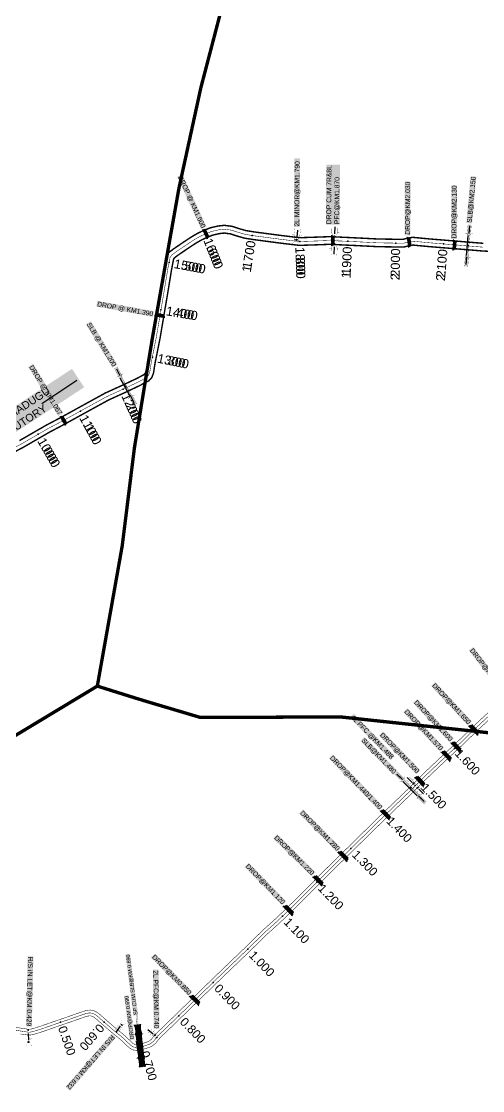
# Model space of a CAD drawing. Header units: inches. Extents: x 174104 to 230935, y 1583276 to 1631460.
# Drawn here: x 204942 to 205903, y 1599590 to 1601818 of the extents above; entities that cross this region are included whole.
import ezdxf
from ezdxf.enums import TextEntityAlignment as Align

# ---------------------------------------------------------------- set-up
doc = ezdxf.new("R2010")
doc.units = ezdxf.units.IN
doc.header["$LTSCALE"] = 15
doc.header["$MEASUREMENT"] = 0
doc.linetypes.add('ACAD_ISO02W100', pattern=[15, 12, -3])
doc.linetypes.add('HIDDEN2', pattern=[0.1875, 0.125, -0.0625])
for name, color, linetype in [('CANAL1', 7, 'Continuous'), ('CSMark', 72, 'Continuous'), ('PAPER SIZE', 5, 'Continuous'), ('STRUCTURE', 5, 'Continuous'), ('text2', 7, 'Continuous'), ('VILLAGE BOUNDRY', 5, 'Continuous')]:
    doc.layers.add(name, color=color, linetype=linetype)
doc.styles.add('FONT1', font='Arial')
doc.styles.get("Standard").update_dxf_attribs({"font": 'arial.ttf'})
doc.dimstyles.get("Standard").update_dxf_attribs({"dimtxt": 0.18, "dimasz": 0.18, "dimexe": 0.18, "dimexo": 0.0625, "dimgap": 0.09, "dimtad": 0, "dimtih": 1, "dimtoh": 1, "dimdec": 4, "dimzin": 0, "dimdsep": 46, "dimtxsty": 'Standard', "dimcen": 0.09, "dimadec": 0, "dimazin": 0, "dimtfac": 1, "dimtdec": 4, "dimtofl": 0, "dimtmove": 0, "dimatfit": 3, "dimfxl": 1, "dimtolj": 1, "dimtzin": 0, "dimarcsym": 0})

# ---------------------------------------------------------------- blocks, each defined once
blk = doc.blocks.new('DROP')
h = blk.add_hatch()
h.set_pattern_fill('ANSI31', color=1, scale=10, angle=45)
h.set_pattern_definition([(90, (-324.4107, -25.7687), (-1.25, 0), [])])
h.paths.add_polyline_path([(-9.9, -4.3), (-13.8, 4.1), (13.8, 4.1), (10.2, -4.3)])
at = {"layer": 'STRUCTURE', "color": 5, "const_width": 0.49}
blk.add_lwpolyline([(-9.9, -4.3), (-13.8, 4.1), (13.8, 4.1), (10.2, -4.3), (-9.9, -4.3)], dxfattribs=at)
at = {"layer": 'STRUCTURE', "color": 5}
blk.add_circle((0, 0), 1.33, dxfattribs=at)
blk = doc.blocks.new('OT')
at = {"layer": 'STRUCTURE', "color": 190}
for points, const_width in [([(769775.2, 1706601.8), (769775.2, 1706597.8), (769769.2, 1706593.8), (769761.8, 1706593.8), (769754.4, 1706593.8), (769748.4, 1706597.8), (769748.4, 1706601.8)], 0.5), ([(769751.4, 1706595.8), (769729.4, 1706595.8)], 0.5), ([(769751.4, 1706579), (769729.4, 1706579)], 0.5), ([(769748.4, 1706573), (769748.4, 1706577), (769754.4, 1706581), (769761.8, 1706581), (769761.8, 1706581), (769761.8, 1706581), (769769.2, 1706581), (769775.2, 1706577), (769775.2, 1706573)], 0.5), ([(769761.8, 1706593.8), (769761.8, 1706581)], 2.5)]:
    blk.add_lwpolyline(points, dxfattribs=dict(at, const_width=const_width))
at = {"layer": 'STRUCTURE', "color": 0}
blk.add_circle((769761.8, 1706587.4), 1.87, dxfattribs=at)
blk.add_leader([(769732.6, 1706587.4), (769753.8, 1706587.4)], dimstyle='Standard', override={"dimasz": 10, "dimgap": 0.09, "dimtad": 0}, dxfattribs=at)
blk = doc.blocks.new('SLB')
at = {"layer": 'STRUCTURE'}
h = blk.add_hatch(dxfattribs=at)
h.set_pattern_fill('DOTS', color=6, scale=20, angle=320.3722, style=0)
h.set_pattern_definition([(320.372247934, (-159.4327, -72.9564), (1.2786241598, 0.5641323054), [0, -1.25])])
h.paths.add_polyline_path([(769699.5, 1706871.1), (769699.5, 1706861.1), (769729.1, 1706861.1), (769732.1, 1706863.1), (769792.1, 1706863.1), (769795.1, 1706861.1), (769824.7, 1706861.1), (769824.7, 1706871.1), (769795.1, 1706871.1), (769792.1, 1706869.1), (769732.1, 1706869.1), (769729.1, 1706871.1)])
at = {"layer": 'STRUCTURE', "color": 6, "linetype": 'ACAD_ISO02W100', "ltscale": 0.5, "const_width": 0.5}
for points in [[(769699.5, 1706871.1), (769729.1, 1706871.1)], [(769699.5, 1706861.1), (769729.1, 1706861.1)], [(769795.1, 1706871.1), (769824.7, 1706871.1)], [(769795.1, 1706861.1), (769824.7, 1706861.1)]]:
    blk.add_lwpolyline(points, dxfattribs=at)
at = {"layer": 'STRUCTURE', "color": 6, "const_width": 0.628}
for points in [[(769726.1, 1706877.1), (769726.1, 1706873.1), (769732.1, 1706869.1), (769792.1, 1706869.1), (769798.1, 1706873.1), (769798.1, 1706877.1)], [(769726.1, 1706855.1), (769726.1, 1706859.1), (769732.1, 1706863.1), (769792.1, 1706863.1), (769798.1, 1706859.1), (769798.1, 1706855.1)]]:
    blk.add_lwpolyline(points, dxfattribs=at)
at = {"layer": 'STRUCTURE', "color": 6}
blk.add_lwpolyline([(769732.1, 1706863.1), (769792.1, 1706863.1)], dxfattribs=at)
blk.add_lwpolyline([(769732.1, 1706863.1), (769792.1, 1706863.1)], dxfattribs=at)
at = {"layer": 'STRUCTURE', "color": 0}
blk.add_circle((769762.1, 1706866.1), 1.24, dxfattribs=at)
for points in [[(769703.8, 1706866), (769726.7, 1706866)], [(769818.6, 1706865.8), (769795.7, 1706865.8)]]:
    blk.add_leader(points, dimstyle='Standard', override={"dimasz": 10, "dimgap": 0.09, "dimtad": 0}, dxfattribs=at)
blk = doc.blocks.new('1SLB')
at = {"layer": 'STRUCTURE'}
h = blk.add_hatch(dxfattribs=at)
h.set_pattern_fill('DOTS', color=6, scale=14, angle=320.3722, style=0)
h.set_pattern_definition([(320.372247934, (-538945.0768, -1194857.3203), (0.89503691186, 0.39489261377), [0, -0.875])])
h.paths.add_polyline_path([(-43.8, 3.5), (-43.8, -3.5), (-23.1, -3.5), (-21, -2.1), (21, -2.1), (23.1, -3.5), (43.8, -3.5), (43.8, 3.5), (23.1, 3.5), (21, 2.1), (-21, 2.1), (-23.1, 3.5)])
at = {"layer": 'STRUCTURE', "color": 6, "linetype": 'ACAD_ISO02W100', "ltscale": 0.5, "const_width": 0.35}
for points in [[(-43.8, 3.5), (-23.1, 3.5)], [(23.1, 3.5), (43.8, 3.5)], [(-43.8, -3.5), (-23.1, -3.5)], [(23.1, -3.5), (43.8, -3.5)]]:
    blk.add_lwpolyline(points, dxfattribs=at)
at = {"layer": 'STRUCTURE', "color": 6, "const_width": 0.44}
for points in [[(-25.2, 7.7), (-25.2, 4.9), (-21, 2.1), (21, 2.1), (25.2, 4.9), (25.2, 7.7)], [(-25.2, -7.7), (-25.2, -4.9), (-21, -2.1), (21, -2.1), (25.2, -4.9), (25.2, -7.7)]]:
    blk.add_lwpolyline(points, dxfattribs=at)
at = {"layer": 'STRUCTURE', "color": 6}
blk.add_lwpolyline([(-21, -2.1), (21, -2.1)], dxfattribs=at)
blk.add_lwpolyline([(-21, -2.1), (21, -2.1)], dxfattribs=at)
at = {"layer": 'STRUCTURE', "color": 0}
blk.add_circle((0, 0), 0.871, dxfattribs=at)
for points in [[(-40.8, 0), (-24.8, 0)], [(39.6, -0.2), (23.5, -0.2)]]:
    blk.add_leader(points, dimstyle='Standard', override={"dimasz": 10, "dimgap": 0.09, "dimtad": 0}, dxfattribs=at)
blk = doc.blocks.new('SP')
at = {"layer": 'STRUCTURE'}
h = blk.add_hatch(dxfattribs=at)
h.set_pattern_fill('DASH', color=256, scale=8, style=0)
edge = h.paths.add_edge_path()
edge.add_spline(control_points=[(769825.7, 1706742.1), (769825.3, 1706741.8), (769823.8, 1706740.8), (769820.9, 1706740.3), (769817, 1706739.7), (769811.4, 1706738.9), (769804, 1706739.7), (769798.4, 1706741), (769795.6, 1706741.6)], knot_values=[0, 0, 0, 0, 1.613557, 5.24513, 8.624976, 13.470124, 22.190216, 30.746377, 30.746377, 30.746377, 30.746377], degree=3, periodic=0)
edge.add_line((769795.6, 1706741.6), (769792.6, 1706739.6))
edge.add_line((769792.6, 1706739.6), (769732.6, 1706739.6))
edge.add_line((769732.6, 1706739.6), (769729.6, 1706741.6))
edge.add_spline(control_points=[(769729.6, 1706741.6), (769726.9, 1706740.9), (769721.3, 1706739.5), (769713.9, 1706738.5), (769708.3, 1706739.1), (769704.4, 1706739.6), (769701.5, 1706740), (769700, 1706741), (769699.5, 1706741.3)], knot_values=[0, 0, 0, 0, 8.556161, 17.276253, 22.121402, 25.501247, 29.13282, 30.746377, 30.746377, 30.746377, 30.746377], degree=3, periodic=0)
edge.add_line((769699.5, 1706741.3), (769699.5, 1706722.1))
edge.add_spline(control_points=[(769699.5, 1706722.1), (769700, 1706722.4), (769701.4, 1706723.4), (769704.3, 1706724), (769708.2, 1706724.5), (769713.8, 1706725.3), (769721.2, 1706724.5), (769726.8, 1706723.3), (769729.6, 1706722.6)], knot_values=[0, 0, 0, 0, 1.613557, 5.24513, 8.624976, 13.470124, 22.190216, 30.746377, 30.746377, 30.746377, 30.746377], degree=3, periodic=0)
edge.add_line((769729.6, 1706722.6), (769732.6, 1706724.6))
edge.add_line((769732.6, 1706724.6), (769792.6, 1706724.6))
edge.add_line((769792.6, 1706724.6), (769795.6, 1706722.6))
edge.add_spline(control_points=[(769795.6, 1706722.6), (769798.4, 1706723.3), (769803.9, 1706724.8), (769811.3, 1706725.8), (769817, 1706725.1), (769820.9, 1706724.7), (769823.8, 1706724.2), (769825.2, 1706723.3), (769825.7, 1706723)], knot_values=[0, 0, 0, 0, 8.556161, 17.276253, 22.121402, 25.501247, 29.13282, 30.746377, 30.746377, 30.746377, 30.746377], degree=3, periodic=0)
edge.add_line((769825.7, 1706723), (769825.7, 1706742.1))
h.paths.add_polyline_path([(769764.2, 1706732.1, -1), (769761.1, 1706732.1, -1)], flags=0)
h.paths.add_polyline_path([(769761.1, 1706732.1, 1), (769764.2, 1706732.1, 1)], flags=16)
at = {"layer": 'STRUCTURE', "const_width": 0.628}
for points in [[(769726.6, 1706747.6), (769726.6, 1706743.6), (769732.6, 1706739.6), (769792.6, 1706739.6), (769798.6, 1706743.6), (769798.6, 1706747.6)], [(769726.6, 1706716.6), (769726.6, 1706720.6), (769732.6, 1706724.6), (769792.6, 1706724.6), (769798.6, 1706720.6), (769798.6, 1706716.6)]]:
    blk.add_lwpolyline(points, dxfattribs=at)
at = {"layer": 'STRUCTURE', "color": 3}
blk.add_lwpolyline([(769732.6, 1706724.6), (769792.6, 1706724.6)], dxfattribs=at)
blk.add_lwpolyline([(769732.6, 1706724.6), (769792.6, 1706724.6)], dxfattribs=at)
at = {"layer": 'STRUCTURE', "color": 0}
blk.add_circle((769762.6, 1706732.1), 1.55, dxfattribs=at)
at = {"layer": 'STRUCTURE'}
for points in [[(769699.5, 1706741.3), (769700.9, 1706740.5), (769704.4, 1706739.6), (769707.8, 1706739.2), (769712.6, 1706738.8), (769721.3, 1706739.7), (769729.6, 1706741.6)], [(769825.7, 1706742.1), (769824.3, 1706741.3), (769820.8, 1706740.3), (769817.5, 1706739.8), (769812.7, 1706739.2), (769804, 1706739.9), (769795.6, 1706741.6)], [(769699.5, 1706722.1), (769700.9, 1706723), (769704.4, 1706724), (769707.7, 1706724.5), (769712.5, 1706725), (769721.2, 1706724.4), (769729.6, 1706722.6)], [(769825.7, 1706723), (769824.3, 1706723.8), (769820.8, 1706724.7), (769817.4, 1706725.1), (769812.6, 1706725.5), (769803.9, 1706724.6), (769795.6, 1706722.6)]]:
    blk.add_spline(points, degree=3, dxfattribs=at)
at = {"layer": 'STRUCTURE', "color": 0}
blk.add_text('STREAM', height=5, dxfattribs=at).set_placement((769684.3, 1706732.1), align=Align.MIDDLE_CENTER)
for points in [[(769727.4, 1706732.1), (769700.8, 1706732.1)], [(769824.4, 1706732.1), (769800.5, 1706732.1)]]:
    blk.add_leader(points, dimstyle='Standard', override={"dimasz": 10, "dimgap": 0.09, "dimtad": 0}, dxfattribs=at)
blk = doc.blocks.new('1INLET')
at = {"layer": 'STRUCTURE', "color": 190}
for points, const_width in [([(9.4, 10.1), (9.4, 7.3), (5.2, 4.5), (0, 4.5), (0, 4.5), (0, 4.5), (-5.2, 4.5), (-9.4, 7.3), (-9.4, 10.1)], 0.35), ([(0, -4.5), (0, 4.5)], 1.75), ([(7.3, 5.9), (22.7, 5.9)], 0.35), ([(-9.4, -10.1), (-9.4, -7.3), (-5.2, -4.5), (0, -4.5), (5.2, -4.5), (9.4, -7.3), (9.4, -10.1)], 0.35), ([(7.3, -5.9), (22.7, -5.9)], 0.35)]:
    blk.add_lwpolyline(points, dxfattribs=dict(at, const_width=const_width))
at = {"layer": 'STRUCTURE', "color": 0}
blk.add_circle((0, 0), 1.31, dxfattribs=at)
blk.add_leader([(26, 0.1), (5.6, 0)], dimstyle='Standard', override={"dimasz": 8, "dimgap": 0.09, "dimtad": 0}, dxfattribs=at)

msp = doc.modelspace()

# ---------------------------------------------------------------- linework, layer by layer
at = {"layer": 'CANAL1', "color": 1, "linetype": 'HIDDEN2', "ltscale": 4, "const_width": 1}
msp.add_lwpolyline([(204913.326, 1600922.399), (204942.086, 1600937.484), (204968.928, 1600953.001), (204997.706, 1600969.614), (205026.606, 1600984.834), (205081.943, 1601015.343), (205120.212, 1601036.355), (205157.432, 1601053.286), (205184.866, 1601066.318), (205194.766, 1601071.449), (205202.69, 1601075.627), (205206.958, 1601080.437), (205209.598, 1601087.719), (205212.539, 1601107.009), (205223.242, 1601160.353), (205238.061, 1601247.743), (205246.935, 1601301.503), (205250.204, 1601318.966), (205251.712, 1601325.865), (205254.845, 1601330.668), (205262.755, 1601336.767), (205284.4, 1601351.508), (205300.77, 1601362.301), (205312.223, 1601368.973), (205325.281, 1601375.137), (205337.997, 1601380.238), (205353.343, 1601383.785), (205364.867, 1601384.99), (205379.45, 1601383.058), (205391.753, 1601378.98), (205408.147, 1601374.248), (205426.472, 1601371.305), (205485.091, 1601363.58), (205511.94, 1601360.392), (205521.719, 1601359.281), (205538.755, 1601359.85), (205556.679, 1601360.431), (205584.197, 1601361.485), (205640.332, 1601358.845), (205684.39, 1601356.582), (205727.839, 1601355.898), (205738.49, 1601356.033), (205749.108, 1601358.638), (205757.257, 1601359.976), (205789.964, 1601356.862), (205903.631, 1601347.543)], dxfattribs=at)
msp.add_lwpolyline([(204913.326, 1600922.399), (204942.086, 1600937.484), (204968.928, 1600953.001), (204997.706, 1600969.614), (205026.606, 1600984.834), (205081.943, 1601015.343), (205120.212, 1601036.355), (205157.432, 1601053.286), (205184.866, 1601066.318), (205194.766, 1601071.449), (205202.69, 1601075.627), (205206.958, 1601080.437), (205209.598, 1601087.719), (205212.539, 1601107.009), (205223.242, 1601160.353), (205238.061, 1601247.743), (205246.935, 1601301.503), (205250.204, 1601318.966), (205251.712, 1601325.865), (205254.845, 1601330.668), (205262.755, 1601336.767), (205284.4, 1601351.508), (205300.77, 1601362.301), (205312.223, 1601368.973), (205325.281, 1601375.137), (205337.997, 1601380.238), (205353.343, 1601383.785), (205364.867, 1601384.99), (205379.45, 1601383.058), (205391.753, 1601378.98), (205408.147, 1601374.248), (205426.472, 1601371.305), (205485.091, 1601363.58), (205511.94, 1601360.392), (205521.719, 1601359.281), (205538.755, 1601359.85), (205556.679, 1601360.431), (205584.197, 1601361.485), (205640.332, 1601358.845), (205684.39, 1601356.582), (205727.839, 1601355.898), (205738.49, 1601356.033), (205749.108, 1601358.638), (205757.257, 1601359.976), (205789.964, 1601356.862), (205903.631, 1601347.543)], dxfattribs=at)
at = {"layer": 'CANAL1', "color": 200}
for points, const_width in [([(204938.22447, 1600944.49226), (204964.92418, 1600959.92699), (204993.84083, 1600976.62004), (205022.81051, 1600991.87673), (205078.0866, 1601022.35215), (205116.62553, 1601043.51236), (205154.0592, 1601060.54056), (205181.308, 1601073.48458), (205191.05975, 1601078.53874), (205197.67175, 1601082.02498), (205199.95851, 1601084.60214), (205201.80824, 1601089.70431), (205204.65856, 1601108.39952), (205215.37469, 1601161.80896), (205230.17067, 1601249.0632), (205239.05579, 1601302.89061), (205242.36278, 1601320.55652), (205244.20985, 1601329.00678), (205248.8857, 1601336.17502), (205258.05688, 1601343.24645), (205279.94639, 1601358.15398), (205296.55151, 1601369.10199), (205308.49505, 1601376.05976), (205322.08142, 1601382.47317), (205335.59268, 1601387.89319), (205352.02123, 1601391.69041), (205364.97789, 1601393.04521), (205381.24978, 1601390.88946), (205394.12171, 1601386.62288), (205409.89704, 1601382.06946), (205427.62912, 1601379.22168), (205486.08529, 1601371.51814), (205512.86318, 1601368.33858), (205522.03873, 1601367.29614), (205538.48795, 1601367.84554), (205556.39631, 1601368.42604), (205584.23188, 1601369.4922), (205640.7251, 1601366.83536), (205684.65823, 1601364.57877), (205727.85127, 1601363.8988), (205737.47307, 1601364.02075), (205747.50439, 1601366.48182), (205756.98352, 1601368.03822), (205790.67, 1601364.83096), (205904.16684, 1601355.52591)], 3), ([(204938.22447, 1600944.49226), (204964.92418, 1600959.92699), (204993.84083, 1600976.62004), (205022.81051, 1600991.87673), (205078.0866, 1601022.35215), (205116.62553, 1601043.51236), (205154.0592, 1601060.54056), (205181.308, 1601073.48458), (205191.05975, 1601078.53874), (205197.67175, 1601082.02498), (205199.95851, 1601084.60214), (205201.80824, 1601089.70431), (205204.65856, 1601108.39952), (205215.37469, 1601161.80896), (205230.17067, 1601249.0632), (205239.05579, 1601302.89061), (205242.36278, 1601320.55652), (205244.20985, 1601329.00678), (205248.8857, 1601336.17502), (205258.05688, 1601343.24645), (205279.94639, 1601358.15398), (205296.55151, 1601369.10199), (205308.49505, 1601376.05976), (205322.08142, 1601382.47317), (205335.59268, 1601387.89319), (205352.02123, 1601391.69041), (205364.97789, 1601393.04521), (205381.24978, 1601390.88946), (205394.12171, 1601386.62288), (205409.89704, 1601382.06946), (205427.62912, 1601379.22168), (205486.08529, 1601371.51814), (205512.86318, 1601368.33858), (205522.03873, 1601367.29614), (205538.48795, 1601367.84554), (205556.39631, 1601368.42604), (205584.23188, 1601369.4922), (205640.7251, 1601366.83536), (205684.65823, 1601364.57877), (205727.85127, 1601363.8988), (205737.47307, 1601364.02075), (205747.50439, 1601366.48182), (205756.98352, 1601368.03822), (205790.67, 1601364.83096), (205904.16684, 1601355.52591)], 1), ([(204917.13767, 1600915.36459), (204945.94753, 1600930.47574), (204972.93182, 1600946.07501), (205001.57117, 1600962.60796), (205030.40149, 1600977.79127), (205085.7994, 1601008.33385), (205123.79847, 1601029.19764), (205160.8048, 1601046.03144), (205188.424, 1601059.15142), (205198.47225, 1601064.35926), (205207.70825, 1601069.22902), (205213.95749, 1601076.27186), (205217.38776, 1601085.73369), (205220.41944, 1601105.61848), (205231.10931, 1601158.89704), (205245.95133, 1601246.4228), (205254.81421, 1601300.11539), (205258.04522, 1601317.37548), (205259.21415, 1601322.72322), (205260.8043, 1601325.16098), (205267.45312, 1601330.28755), (205288.85361, 1601344.86202), (205304.98849, 1601355.50001), (205315.95095, 1601361.88624), (205328.48058, 1601367.80083), (205340.40132, 1601372.58281), (205354.66477, 1601375.87959), (205364.75611, 1601376.93479), (205377.65022, 1601375.22654), (205389.38429, 1601371.33712), (205406.39696, 1601366.42654), (205425.31488, 1601363.38832), (205484.09671, 1601355.64186), (205511.01682, 1601352.44542), (205521.39927, 1601351.26586), (205539.02205, 1601351.85446), (205556.96169, 1601352.43596), (205584.16212, 1601353.4778), (205639.9389, 1601350.85464), (205684.12177, 1601348.58523), (205727.82673, 1601347.8972), (205739.50693, 1601348.04525), (205750.71161, 1601350.79418), (205757.53048, 1601351.91378), (205789.258, 1601348.89304), (205903.09516, 1601339.56009), (205922.95403, 1601338.52165)], 3), ([(204917.13767, 1600915.36459), (204945.94753, 1600930.47574), (204972.93182, 1600946.07501), (205001.57117, 1600962.60796), (205030.40149, 1600977.79127), (205085.7994, 1601008.33385), (205123.79847, 1601029.19764), (205160.8048, 1601046.03144), (205188.424, 1601059.15142), (205198.47225, 1601064.35926), (205207.70825, 1601069.22902), (205213.95749, 1601076.27186), (205217.38776, 1601085.73369), (205220.41944, 1601105.61848), (205231.10931, 1601158.89704), (205245.95133, 1601246.4228), (205254.81421, 1601300.11539), (205258.04522, 1601317.37548), (205259.21415, 1601322.72322), (205260.8043, 1601325.16098), (205267.45312, 1601330.28755), (205288.85361, 1601344.86202), (205304.98849, 1601355.50001), (205315.95095, 1601361.88624), (205328.48058, 1601367.80083), (205340.40132, 1601372.58281), (205354.66477, 1601375.87959), (205364.75611, 1601376.93479), (205377.65022, 1601375.22654), (205389.38429, 1601371.33712), (205406.39696, 1601366.42654), (205425.31488, 1601363.38832), (205484.09671, 1601355.64186), (205511.01682, 1601352.44542), (205521.39927, 1601351.26586), (205539.02205, 1601351.85446), (205556.96169, 1601352.43596), (205584.16212, 1601353.4778), (205639.9389, 1601350.85464), (205684.12177, 1601348.58523), (205727.82673, 1601347.8972), (205739.50693, 1601348.04525), (205750.71161, 1601350.79418), (205757.53048, 1601351.91378), (205789.258, 1601348.89304), (205903.09516, 1601339.56009)], 1), ([(204833.48891, 1599738.96295), (204942.70698, 1599720.18442), (204956.87099, 1599718.12589), (204960.82943, 1599718.31633), (204965.90382, 1599719.44716), (204983.2367, 1599724.90975), (205053.48944, 1599749.27895), (205072.87578, 1599755.97477), (205078.91904, 1599757.6127), (205085.63683, 1599758.29438), (205091.27366, 1599757.22478), (205097.56329, 1599754.86586), (205105.58641, 1599748.95206), (205115.44409, 1599740.17193), (205139.18122, 1599719.73343), (205153.45742, 1599708.28761), (205160.62988, 1599701.93806), (205169.74769, 1599693.12171), (205174.10643, 1599689.10227), (205177.83753, 1599686.81657), (205182.04587, 1599686.25551), (205190.14647, 1599687.34402), (205197.56584, 1599689.51602), (205207.22446, 1599692.814), (205213.2525, 1599697.56374), (205218.52961, 1599704.38416), (205224.1362, 1599710.62352), (205233.87605, 1599719.61595), (205293.5506, 1599777.63104), (205348.44518, 1599831.00324), (205410.21886, 1599890.30042), (205444.50519, 1599924.01752), (205470.09088, 1599946.94571), (205488.72984, 1599964.73062), (205510.03612, 1599985.4035), (205539.47547, 1600014.93173), (205572.7894, 1600048.45679), (205611.5231, 1600086.54608), (205685.13559, 1600158.82913), (205738.45059, 1600210.14457), (205751.92886, 1600223.19696), (205782.2987, 1600253.41369), (205817.78054, 1600287.04353), (205852.55716, 1600319.28443), (205881.00091, 1600347.02443), (205882.58831, 1600348.57255), (205929.93981, 1600392.4244)], 1), ([(204940.82702, 1599708.33158), (204956.29101, 1599706.08411), (204962.43457, 1599706.37967), (204969.01818, 1599707.84684), (204987.0073, 1599713.51625), (205057.41456, 1599737.93905), (205076.40822, 1599744.49923), (205081.10896, 1599745.7733), (205085.11317, 1599746.17962), (205088.02434, 1599745.62722), (205091.78671, 1599744.21614), (205098.01959, 1599739.62194), (205107.53791, 1599731.14407), (205131.51078, 1599710.50257), (205145.72258, 1599699.10839), (205152.47812, 1599693.12794), (205161.50831, 1599684.39629), (205166.83557, 1599679.48373), (205173.73447, 1599675.25743), (205182.05213, 1599674.14849), (205192.64553, 1599675.57198), (205201.19216, 1599678.07398), (205213.04154, 1599682.12), (205221.8395, 1599689.05226), (205227.75039, 1599696.69184), (205232.6878, 1599702.18648), (205242.12995, 1599710.90405), (205301.9154, 1599769.02696), (205356.78282, 1599822.37276), (205418.58114, 1599881.69358), (205452.72081, 1599915.26648), (205478.23912, 1599938.13429), (205497.05016, 1599956.08338), (205518.46388, 1599976.8605), (205547.98053, 1600006.46627), (205581.2526, 1600039.94921), (205619.9369, 1600077.98992), (205693.50041, 1600150.22487), (205746.78541, 1600201.51143), (205760.33514, 1600214.63304), (205790.6593, 1600244.80431), (205825.98746, 1600278.28847), (205860.82684, 1600310.58757), (205889.37925, 1600338.43354), (205890.85569, 1600339.87345), (205938.05419, 1600383.5836)], 1)]:
    msp.add_lwpolyline(points, dxfattribs=dict(at, const_width=const_width))
at = {"layer": 'CANAL1', "color": 1, "ltscale": 4, "const_width": 1}
msp.add_lwpolyline([(204832.488, 1599733.047), (204941.767, 1599714.258), (204956.581, 1599712.105), (204961.632, 1599712.348), (204967.461, 1599713.647), (204985.122, 1599719.213), (205055.452, 1599743.609), (205074.642, 1599750.237), (205080.014, 1599751.693), (205085.375, 1599752.237), (205089.649, 1599751.426), (205094.675, 1599749.541), (205101.803, 1599744.287), (205111.491, 1599735.658), (205135.346, 1599715.118), (205149.59, 1599703.698), (205156.554, 1599697.533), (205165.628, 1599688.759), (205170.471, 1599684.293), (205175.786, 1599681.037), (205182.049, 1599680.202), (205191.396, 1599681.458), (205199.379, 1599683.795), (205210.133, 1599687.467), (205217.546, 1599693.308), (205223.14, 1599700.538), (205228.412, 1599706.405), (205238.003, 1599715.26), (205297.733, 1599773.329), (205352.614, 1599826.688), (205414.4, 1599885.997), (205448.613, 1599919.642), (205474.165, 1599942.54), (205492.89, 1599960.407), (205514.25, 1599981.132), (205543.728, 1600010.699), (205577.021, 1600044.203), (205615.73, 1600082.268), (205689.318, 1600154.527), (205742.618, 1600205.828), (205756.132, 1600218.915), (205786.479, 1600249.109), (205821.884, 1600282.666), (205856.692, 1600314.936), (205885.19008, 1600342.72899), (205886.722, 1600344.223), (205933.997, 1600388.004)], dxfattribs=at)
at = {"layer": 'text2', "color": 2, "linetype": 'Continuous'}
for p in [(205325.61369, 1601375.27046), (205325.61369, 1601375.27046), (205422.5476, 1601371.93526), (205422.5476, 1601371.93526), (205521.73896, 1601359.28167), (205521.73896, 1601359.28167), (205621.65848, 1601359.72321), (205621.65848, 1601359.72321), (205721.57515, 1601355.99661), (205721.57515, 1601355.99661), (205820.89783, 1601354.32589), (205820.89783, 1601354.32589), (205249.58451, 1601315.65669), (205249.58451, 1601315.65669), (205232.85933, 1601217.06793), (205232.85933, 1601217.06793), (205214.88621, 1601118.70756), (205214.88621, 1601118.70756), (205153.88346, 1601051.67181), (205153.88346, 1601051.67181), (205064.99732, 1601006.00032), (205064.99732, 1601006.00032), (204977.35583, 1600957.86623), (204977.35583, 1600957.86623), (205885.19008, 1600342.72899), (205844, 1600312, 20), (205826, 1600291, 19), (205758, 1600231, 17), (205762, 1600226, 16), (205770, 1600238, 18), (205753, 1600221, 15), (205698, 1600170, 14), (205610, 1600083, 13), (205558, 1600032, 12), (205497, 1599970, 11), (205301, 1599783, 10), (204956, 1599716, 4), (205140, 1599713, 5), (205220, 1599706, 8), (205224, 1599701, 9), (205186, 1599684, 6), (205189, 1599684, 7)]:
    msp.add_point(p, dxfattribs=at)
at = {"layer": 'text2', "color": 3, "linetype": 'Continuous'}
for p in [(205326, 1601378, 18), (205515, 1601363, 19), (205591, 1601364, 20), (205749, 1601362, 21), (205844, 1601352, 22), (205872, 1601351, 23), (205226, 1601206, 17), (205159, 1601058, 16), (205028, 1600992, 15), (205843.9595, 1600303.13188), (205771.50992, 1600234.21539), (205699.75259, 1600164.57025), (205628.29963, 1600094.61062), (205557.21816, 1600024.27466), (205486.12659, 1599953.9535), (205413.55482, 1599885.1857), (205341.4818, 1599815.86452), (205023.85711, 1599732.6494), (205114.33623, 1599733.20816), (205269.78286, 1599746.15611), (205194.77917, 1599682.44841)]:
    msp.add_point(p, dxfattribs=at)
at = {"layer": 'VILLAGE BOUNDRY', "linetype": 'HIDDEN2', "ltscale": 20, "const_width": 7}
msp.add_lwpolyline([(203571.55879, 1599625.25757), (203791.12047, 1599689.23718), (204060.26592, 1599886.80079), (204282.77944, 1600002.62654), (204286.13917, 1600064.26447), (204752.319, 1600223.10858), (205100.28202, 1600433.11444), (205152.05635, 1600724.79087), (205177.56634, 1600929.61524), (205214.78575, 1601157.2378), (205270.13142, 1601469.74098), (205315.8771, 1601679.72454), (205437.45166, 1602144.30937), (205465.76374, 1602265.1479), (205501.09927, 1602412.9072), (205551.24719, 1602636.91614), (205642.98061, 1602956.78802), (205764.38448, 1603365.23283), (205811.43965, 1603536.20371), (205906.70745, 1603798.67439), (205977.54763, 1604112.24759), (206013.64296, 1604361.45039)], dxfattribs=at)
at = {"layer": 'VILLAGE BOUNDRY', "linetype": 'HIDDEN2', "ltscale": 20}
msp.add_lwpolyline([(205100.28202, 1600433.11444, 7, 7, 0), (205177.16075, 1600408.93768, 7, 7, 0), (205203.1431, 1600400.9855, 7, 7, 0), (205314.96251, 1600367.76529, 7, 7, 0), (205606.93317, 1600368.83377, 7, 7, 0), (205942.28606, 1600333.02378, 7, 7, 0)], format="xyseb", dxfattribs=at)

# ---------------------------------------------------------------- block references
for p, xscale, yscale, zscale, rotation in [((205326.74239, 1601375.99547, 18), 0.7999999999999999, 0.7999999999999999, 0.7999999999999999, 115.1347647656191), ((205590.78305, 1601361.49149, 20), 0.8, 0.8, 0.8, 89.65124176462407), ((205749.71949, 1601358.49533, 21), 0.8, 0.8, 0.8, 99.58398905403455), ((205844, 1601352, 22), 0.8000000000000004, 0.8000000000000004, 0.8000000000000004, 85.40105731401454), ((205230.89171, 1601205.3335), 0.8, 0.8, 0.8, 168.888019354971), ((205030.57799, 1600987.02388), 0.8, 0.8, 0.8, 120.6314793015025)]:
    msp.add_blockref('DROP', p, dxfattribs=dict(xscale=xscale, yscale=yscale, zscale=zscale, rotation=rotation))
at = {"layer": 'STRUCTURE', "color": 0}
for name, p, xscale, yscale, zscale, rotation in [('OT', (-918695.33857, 2274852.62351, 19), 0.7, 0.7, 0.7, 263.3530136362025), ('OT', (-975792.13027, 2168611.45443, 20), 0.7000000000000001, 0.7000000000000001, 0.7000000000000001, 268.6299543001514), ('SLB', (-939606.53835, 2238361.52408, 23), 0.7000000000000001, 0.7000000000000001, 0.7000000000000001, 265.195598177959), ('OT', (1375701.3386, 1011195.59471, 20), 0.7000000000000002, 0.7000000000000002, 0.7000000000000002, 87.51325110464856), ('SLB', (-1103001.20539, 1519692.36443, 16), 0.7, 0.7, 0.7, 297.8335405695378), ('SP', (-1043977.73638, 1996247.1007, 7), 0.7, 0.7, 0.7, 276.6634408825853)]:
    msp.add_blockref(name, p, dxfattribs=dict(at, xscale=xscale, yscale=yscale, zscale=zscale, rotation=rotation))
at = {"layer": 'text2', "color": 3, "linetype": 'Continuous'}
for name, p, rotation in [('DROP', (205885.19008, 1600342.72899), 134.0607425927567), ('DROP', (205848.24499, 1600307.1049), 133.0715238244201), ('DROP', (205827.89207, 1600288.23599), 133.0715238244201), ('1SLB', (205753, 1600221, 15), 314.8087204341906), ('DROP', (205772.68787, 1600235.3874), 133.0715238244201), ('DROP', (205701.09574, 1600165.86302), 134.3702293052605), ('DROP', (205612.92814, 1600079.51275), 134.3702293052605), ('DROP', (205561.08205, 1600028.16303), 134.3702293052605), ('DROP', (205499.30504, 1599966.63133), 133.6881416701032), ('DROP', (205304.1022, 1599779.52156), 135.415770519943), ('1SLB', (205189, 1599684, 7), 277.8708918715623), ('DROP', (205186.7225, 1599680.83), 98.82639511740376)]:
    msp.add_blockref(name, p, dxfattribs=dict(at, rotation=rotation))
at = {"layer": 'text2', "color": 3, "linetype": 'Continuous', "xscale": 0.7, "yscale": 0.7, "zscale": 0.7}
for p, rotation in [((205758.39691, 1600229.57869), 135.1650678253397), ((205766.85519, 1600221.12021), 315.1650678253397), ((205151.00141, 1599727.40481, 5), 232.4326421503814), ((205219.833, 1599705.96399, 8), 140.1445117310161), ((204956.88352, 1599691.4303, 4), 91.28554851497279)]:
    msp.add_blockref('1INLET', p, dxfattribs=dict(at, rotation=rotation))

# ---------------------------------------------------------------- texts
at = {"layer": 'CSMark', "color": 1}
for s, height, rotation, p in [('1600', 19, 291.85809812, (205329.70909, 1601365.06126)), ('1800', 19, 271.91295976, (205522.10616, 1601348.2878)), ('1500', 19, 349.39718378, (205260.3967, 1601313.6327)), ('1400', 19, 350.37572465, (205243.70451, 1601215.22888)), ('1300', 19, 348.654751, (205225.67127, 1601116.54364)), ('1200', 19, 294.46030618, (205158.43815, 1601041.65907)), ('1100', 19, 298.86930743, (205070.30827, 1600996.36737)), ('1000', 19, 299.99703411, (204982.85534, 1600948.33967)), ('1.600', 18, 312.83315858, (205849.76953, 1600297.88196)), ('1.500', 18, 314.19216595, (205778.92776, 1600226.36431)), ('1.400', 18, 314.19216595, (205707.17043, 1600156.71917)), ('1.300', 18, 314.19216595, (205635.71746, 1600086.75954)), ('1.200', 18, 314.19216595, (205564.636, 1600016.42358)), ('1.100', 18, 314.19216595, (205493.54443, 1599946.10242)), ('1.000', 18, 314.19216595, (205420.97265, 1599877.33462)), ('0.900', 18, 314.19216595, (205348.89963, 1599808.01344)), ('0.800', 18, 314.19216595, (205277.20069, 1599738.30503)), ('0.500', 18, 289.13058566, (205026.73648, 1599724.1221)), ('0.600', 18, 229.27038305, (205109.58333, 1599725.42404)), ('0.700', 18, 286.31723795, (205198.83332, 1599672.38198))]:
    msp.add_text(s, height=height, rotation=rotation, dxfattribs=at).set_placement(p, align=Align.MIDDLE_LEFT)
at = {"layer": 'CSMark', "color": 1, "style": 'FONT1'}
for s, rotation, p in [('1.600', 291.85809812, (205329.70909, 1601365.06126)), ('1.800', 271.91295976, (205522.10616, 1601348.2878)), ('1.500', 349.39718378, (205260.3967, 1601313.6327)), ('1.400', 350.37572465, (205243.70451, 1601215.22888)), ('1.300', 348.654751, (205225.67127, 1601116.54364)), ('1.200', 294.46030618, (205158.43815, 1601041.65907)), ('1.100', 298.86930743, (205070.30827, 1600996.36737)), ('1.000', 299.99703411, (204982.85534, 1600948.33967))]:
    msp.add_text(s, height=19, rotation=rotation, dxfattribs=at).set_placement(p, align=Align.MIDDLE_LEFT)
for s, rotation, p in [('1.700', 80.87619179, (205420.80335, 1601361.07443)), ('1.900', 87.30739286, (205621.14172, 1601348.73535)), ('2.000', 89.0980903, (205721.402, 1601344.99797)), ('2.100', 85.31308212, (205819.99901, 1601343.36267))]:
    msp.add_text(s, height=19, rotation=rotation, dxfattribs=at).set_placement(p, align=Align.MIDDLE_RIGHT)
at = {"layer": 'CSMark', "color": 1}
for s, rotation, p in [('1700', 80.87619179, (205420.80335, 1601361.07443)), ('1900', 87.30739286, (205621.14172, 1601348.73535)), ('2000', 89.0980903, (205721.402, 1601344.99797)), ('2100', 85.31308212, (205819.99901, 1601343.36267))]:
    msp.add_text(s, height=19, rotation=rotation, dxfattribs=at).set_placement(p, align=Align.MIDDLE_RIGHT)
at = {"layer": 'STRUCTURE', "color": 5, "attachment_point": 1, "bg_fill": 1, "box_fill_scale": 1.1, "bg_fill_color": 7, "bg_fill_true_color": 16777215, "bg_fill_transparency": 0}
for s, insert, char_height, width, rotation in [('2L MINOR@KM1.790', (205510.70017, 1601390.68547), 10, 140.9390177, 89.70759449), ('DROP CUM 7R&8L PFC@KM1.870', (205577.26186, 1601395.69257), 10, 122.973854, 89.70759449), ('DROP @ KM1.600', (205277.02006, 1601497.98114), 10, 117.6511596, 294.64843181), ('SLB@KM2.150', (205869.77402, 1601398.96977), 10, 95.9321965, 84.79731641), ('DROP@KM2.030', (205741.0879, 1601373.52049), 10, 109.8885402, 89.70759449), ('DROP@KM2.130', (205837.92256, 1601365.79513), 10, 109.8885402, 89.70759449), ('DROP @ KM1.390', (205101.19348, 1601234.55186), 10, 117.6511596, 349.64148476), ('SLB @ KM1.200', (205086.56085, 1601191.81338), 10, 103.6948158, 301.38373918), ('{\\f@Arial Unicode MS|b0|i0|c0|p34;\\C1;GUNDLAMADUGU DISTRIBUTORY}', (204834.46347, 1600951.84035), 16, 254.6025674, 33.34716953), ('DROP @ KM1.067', (204966.39817, 1601102.93701), 10, 117.6511596, 301.38373918), ('DROP@KM1.750', (205883.30347, 1600513.09993), 10, 109.8885402, 307.69554619), ('DROP@KM1.650', (205804.08114, 1600440.24947), 10, 109.8885402, 312.83315858), ('DROP@KM1.600', (205766.38764, 1600404.99114), 10, 109.9976808, 312.83315858), ('DROP@KM1.570', (205746.16895, 1600385.62472), 10, 109.9976808, 312.83315858), ('4L PFC @KM1.488', (205634.48901, 1600374.42562), 10, 120.8230559, 313.9051694), ('DROP@KM1.500', (205695.32403, 1600337.12044), 10, 109.8885402, 313.9051694), ('SLB@KM1.480', (205656.9156, 1600325.7111), 10, 95.9663029, 313.9051694), ('DROP@KM1.440/1.400', (205591.02419, 1600289.48449), 10, 148.7289222, 313.9051694), ('DROP@KM1.280', (205528.90307, 1600174.68531), 10, 109.9431105, 314.51939908), ('DROP@KM1.220', (205474.88972, 1600123.08976), 10, 109.9976808, 315.1809862), ('DROP@KM1.120', (205415.45425, 1600063.69887), 10, 109.9431105, 314.13555707), ('R/S IN LET@KM 0.429', (204966.06388, 1599868.96772), 10, 144.158663, 268.78721979), ('SP CUM SLB@KM 0.690', (205176.29047, 1599747.57219), 8, 126.4210641, 97.54105816), ('DROP@KM0.850', (205220.43776, 1599874.80713), 10, 109.9431105, 314.19439685), ('\\pt70;2L PFC@KM 0.740', (205227.06596, 1599841.18011), 10, 120.8776262, 270.76536289), ('DROP@KM 0.690', (205168.84055, 1599696.59374), 8, 91.0595362, 97.54105816), ('R/S IN LET@KM 0.632', (205137.57767, 1599700.5992), 10, 144.1040928, 229.05766053)]:
    msp.add_mtext(s, dxfattribs=dict(at, insert=insert, char_height=char_height, width=width, rotation=rotation))

# ---------------------------------------------------------------- leaders
at = {"layer": 'PAPER SIZE', "color": 1}
msp.add_leader([(205057.67233, 1601069.43179), (204984.69663, 1601020.94537)], dimstyle='Standard', override={"dimasz": 40, "dimgap": 0.09, "dimtad": 0, "dimtfill": 2, "dimtfillclr": 5}, dxfattribs=at)

doc.saveas('drawing.dxf')
